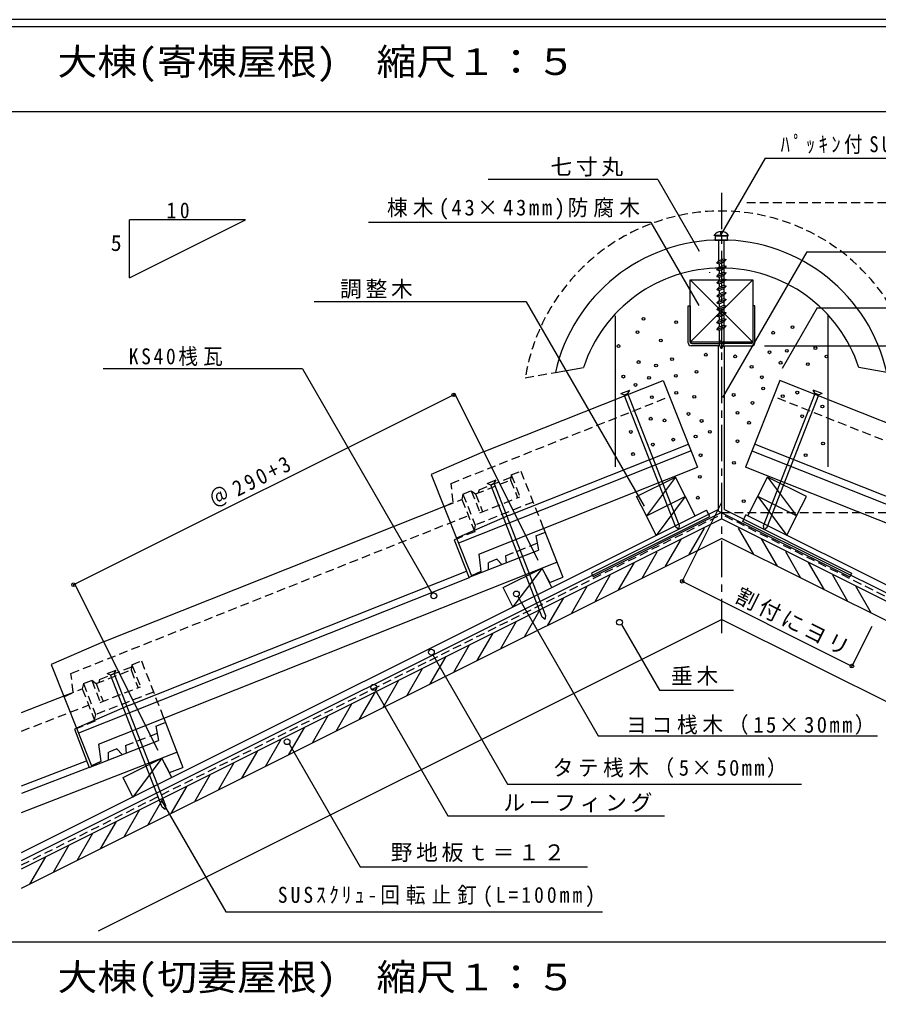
# Model space of a CAD drawing. Units: millimetres, scale not verified. Extents: x -2052 to 1987, y -1380 to 1404.
# Drawn here: x 993 to 1586, y -704 to -30 of the extents above; entities that cross this region are included whole.
import ezdxf
from ezdxf.enums import TextEntityAlignment as Align

# ---------------------------------------------------------------- set-up
doc = ezdxf.new("R2010")
doc.units = ezdxf.units.MM
doc.header["$LTSCALE"] = 5
doc.header["$PDMODE"] = 32
doc.header["$PDSIZE"] = 2.5
doc.linetypes.add('CHAIN1', pattern=[8, 5, -1, 1, -1])
doc.linetypes.add('DASHED1', pattern=[1.8, 1.2, -0.6])
doc.layers.add('A-F_ﾚｲﾔ-175', color=7, linetype='Continuous')
doc.styles.add('ＭＳ ゴシック', font='')
doc.styles.get('ＭＳ ゴシック').set_extended_font_data('MS Gothic')

msp = doc.modelspace()

# ---------------------------------------------------------------- linework, layer by layer
at = {"layer": 'A-F_ﾚｲﾔ-175'}
for p, q in [((1986.977, -29.839), (-3.023, -29.839)), ((1507.42, -125.401), (1477.095, -177.926)), ((1507.42, -125.401), (1716.553, -125.401)), ((1433.396, -140.13), (1316.35, -140.13)), ((1433.396, -140.13), (1461.917, -189.528)), ((1069.042, -207.871), (1069.042, -167.871)), ((1428.525, -169.752), (1233.884, -169.752)), ((1428.525, -169.752), (1461.576, -226.999)), ((1477.125, -178.772), (1472.107, -178.772)), ((1475.405, -179.156), (1475.405, -178.772)), ((1475.405, -196.139), (1475.405, -181.879)), ((1477.125, -178.772), (1482.141, -178.772)), ((1478.844, -179.156), (1478.844, -178.772)), ((1478.844, -181.879), (1478.844, -194.887)), ((1474.009, -197.791), (1480.595, -195.395)), ((1536.04, -190.077), (1478.021, -290.568)), ((1479.021, -197.111), (1480.595, -195.395)), ((1536.04, -190.077), (1815.461, -190.077)), ((1474.009, -197.791), (1475.582, -196.075)), ((1474.009, -197.791), (1475.582, -198.363)), ((1474.009, -202.367), (1480.595, -199.971)), ((1474.009, -202.367), (1475.582, -200.651)), ((1475.582, -198.363), (1479.021, -197.111)), ((1475.582, -198.363), (1475.582, -200.651)), ((1475.582, -202.94), (1479.021, -201.687)), ((1479.021, -197.111), (1479.021, -199.399)), ((1479.021, -201.687), (1480.595, -199.971)), ((1479.021, -201.687), (1479.021, -203.976)), ((1474.009, -202.367), (1475.582, -202.94)), ((1474.009, -206.944), (1480.595, -204.547)), ((1474.009, -206.944), (1475.582, -205.227)), ((1474.009, -206.944), (1475.582, -207.516)), ((1475.582, -202.939), (1475.582, -205.227)), ((1475.582, -207.516), (1479.021, -206.263)), ((1475.582, -207.515), (1475.582, -209.804)), ((1479.021, -206.263), (1480.595, -204.547)), ((1479.021, -206.263), (1479.021, -208.552)), ((1474.009, -211.52), (1480.595, -209.124)), ((1474.009, -211.52), (1475.582, -209.804)), ((1474.009, -211.52), (1475.582, -212.092)), ((1474.009, -216.096), (1480.594, -213.7)), ((1474.009, -216.096), (1475.582, -214.38)), ((1475.582, -212.092), (1479.021, -210.84)), ((1475.582, -216.668), (1479.021, -215.416)), ((1479.021, -210.84), (1480.595, -209.124)), ((1479.021, -215.416), (1480.594, -213.7)), ((1474.009, -216.096), (1475.582, -216.668)), ((1474.009, -220.673), (1480.594, -218.276)), ((1474.009, -220.673), (1475.582, -218.956)), ((1474.009, -220.673), (1475.582, -221.245)), ((1475.582, -221.245), (1479.021, -219.993)), ((1479.021, -219.993), (1480.594, -218.276)), ((1342.62, -224.537), (1196.341, -224.537)), ((1342.62, -224.537), (1423.954, -365.41)), ((1455.802, -227.321), (1455.802, -252.321)), ((1455.802, -227.321), (1455.802, -252.321)), ((1474.008, -229.826), (1480.594, -227.429)), ((1474.008, -229.826), (1475.582, -228.11)), ((1474.009, -225.25), (1480.594, -222.853)), ((1474.009, -225.25), (1475.582, -223.533)), ((1474.009, -225.25), (1475.582, -225.821)), ((1475.582, -225.821), (1479.021, -224.569)), ((1475.582, -230.398), (1479.021, -229.145)), ((1479.021, -224.569), (1480.594, -222.853)), ((1479.021, -229.145), (1480.594, -227.429)), ((1498.802, -227.321), (1498.802, -252.321)), ((1498.802, -227.321), (1498.802, -252.321)), ((1543.214, -228.743), (1519.055, -270.587)), ((1543.214, -228.743), (1840.875, -228.743)), ((1474.008, -229.826), (1475.582, -230.398)), ((1474.008, -234.402), (1480.594, -232.006)), ((1474.008, -234.402), (1475.582, -232.686)), ((1474.008, -234.402), (1475.582, -234.974)), ((1475.582, -234.974), (1479.021, -233.722)), ((1475.582, -234.975), (1475.582, -237.263)), ((1479.021, -233.722), (1480.594, -232.006)), ((1479.021, -233.722), (1479.021, -236.011)), ((1474.008, -238.979), (1480.594, -236.583)), ((1474.008, -238.979), (1475.582, -237.263)), ((1474.008, -238.979), (1475.582, -239.551)), ((1474.008, -243.556), (1480.594, -241.16)), ((1474.008, -243.556), (1475.582, -241.84)), ((1475.582, -239.551), (1479.021, -238.299)), ((1475.582, -239.552), (1475.582, -241.84)), ((1479.021, -238.299), (1480.594, -236.583)), ((1479.021, -238.299), (1479.021, -240.588)), ((1479.021, -242.876), (1480.594, -241.16)), ((1474.008, -243.556), (1475.582, -244.128)), ((1475.582, -244.128), (1479.021, -242.876)), ((1475.582, -244.128), (1475.582, -254.021)), ((1479.021, -242.876), (1479.021, -254.022)), ((1498.802, -252.321), (1455.802, -252.321)), ((1477.302, -256.879), (1475.582, -254.021)), ((1477.302, -256.879), (1479.021, -254.022)), ((1188.483, -270.74), (1050.936, -270.74)), ((1188.483, -270.74), (1277.87, -425.564)), ((1293.584, -288.176), (1031.517, -419.209)), ((1350.965, -402.94), (1293.584, -288.176)), ((1407.788, -287.781), (1414.021, -285.359)), ((1407.788, -287.781), (1410.276, -288.628)), ((1410.276, -288.628), (1412.781, -287.655)), ((1445.771, -379.988), (1410.276, -288.628)), ((1412.781, -287.655), (1414.021, -285.359)), ((1508.832, -379.988), (1544.328, -288.628)), ((1508.832, -379.988), (1544.328, -288.628)), ((1546.816, -287.781), (1540.583, -285.359)), ((1541.823, -287.655), (1540.583, -285.359)), ((1546.816, -287.781), (1540.583, -285.359)), ((1541.823, -287.655), (1540.583, -285.359)), ((1544.328, -288.628), (1541.823, -287.655)), ((1544.328, -288.628), (1541.823, -287.655)), ((1546.816, -287.781), (1544.328, -288.628)), ((1546.816, -287.781), (1544.328, -288.628)), ((1315.664, -349.796), (1321.897, -347.375)), ((1315.664, -349.796), (1318.152, -350.643)), ((1318.152, -350.643), (1320.658, -349.67)), ((1353.648, -442.003), (1318.152, -350.643)), ((1320.658, -349.67), (1321.897, -347.375)), ((1477.302, -363.003), (1450.179, -417.247)), ((1447.832, -381.583), (1445.771, -379.988)), ((1455.035, -398.787), (1465.514, -380.636)), ((1499.568, -398.787), (1489.089, -380.636)), ((1506.772, -381.583), (1508.832, -379.988)), ((1506.772, -381.583), (1508.832, -379.988)), ((1438.802, -406.904), (1449.692, -388.043)), ((1515.802, -406.904), (1504.912, -388.043)), ((1422.569, -415.021), (1433.048, -396.869)), ((1532.035, -415.021), (1521.555, -396.869)), ((1406.335, -423.137), (1417.225, -404.275)), ((1548.268, -423.137), (1537.379, -404.275)), ((1390.102, -431.254), (1400.581, -413.103)), ((1450.179, -417.247), (1567.223, -475.769)), ((1564.501, -431.254), (1554.022, -413.103)), ((1566.497, -412.8), (1565.85, -414.095)), ((1088.899, -533.972), (1031.517, -419.209)), ((1373.869, -439.37), (1384.758, -420.509)), ((1580.735, -439.37), (1569.845, -420.509)), ((1357.636, -447.487), (1368.525, -428.626)), ((1341.403, -455.604), (1352.292, -436.743)), ((1325.169, -463.72), (1336.059, -444.859)), ((1355.708, -443.598), (1353.648, -442.003)), ((1580.911, -448.393), (1567.223, -475.769)), ((1308.936, -471.837), (1319.825, -452.975)), ((1292.703, -479.953), (1303.593, -461.092)), ((1276.47, -488.07), (1287.359, -469.209)), ((1278.218, -467.934), (1329.678, -557.064)), ((1053.637, -480.909), (1059.87, -478.487)), ((1058.63, -480.783), (1059.87, -478.487)), ((1260.237, -496.186), (1271.126, -477.325)), ((1053.637, -480.909), (1056.125, -481.756)), ((1056.125, -481.756), (1058.63, -480.783)), ((1091.62, -573.116), (1056.125, -481.756)), ((1244.004, -504.303), (1254.893, -485.442)), ((1238.459, -492.176), (1288.604, -579.03)), ((1227.77, -512.42), (1238.66, -493.558)), ((1211.538, -520.536), (1222.426, -501.675)), ((1195.304, -528.653), (1206.194, -509.791)), ((1179.071, -536.769), (1189.961, -517.908)), ((1162.838, -544.886), (1173.727, -526.025)), ((1179.177, -529.326), (1228.197, -614.232)), ((1146.605, -553.003), (1157.494, -534.142)), ((1130.372, -561.119), (1141.261, -542.258)), ((1114.139, -569.236), (1125.028, -550.374)), ((1097.906, -577.352), (1108.795, -558.491)), ((1329.678, -557.064), (1532.476, -557.064)), ((1081.672, -585.469), (1092.562, -566.608)), ((1093.681, -574.71), (1091.62, -573.116)), ((1065.439, -593.585), (1076.328, -574.724)), ((1288.604, -579.03), (1437.931, -579.03)), ((1049.206, -601.702), (1060.096, -582.84)), ((1032.973, -609.819), (1043.863, -590.957)), ((1016.74, -617.935), (1027.629, -599.074)), ((1000.507, -626.052), (1011.396, -607.19)), ((1228.197, -614.232), (1384.874, -614.232))]:
    msp.add_line(p, q, dxfattribs=at)
at = {"layer": 'A-F_ﾚｲﾔ-175', "color": 2}
for p, q in [((1981.977, -34.839), (1.978, -34.839)), ((1455.802, -252.321), (1498.802, -209.321)), ((1455.802, -209.321), (1498.802, -252.321)), ((1455.802, -227.321), (1455.802, -252.321)), ((1498.802, -227.321), (1498.802, -252.321)), ((1403.915, -234.097), (1403.915, -338.298)), ((1550.689, -234.097), (1550.689, -338.298)), ((1475.302, -254.821), (1456.302, -254.821)), ((1456.803, -253.321), (1477.302, -253.321)), ((1475.302, -368.82), (1475.302, -254.821)), ((1497.801, -253.321), (1477.302, -253.321)), ((1477.302, -254.821), (1498.301, -254.821)), ((1479.302, -367.832), (1479.302, -254.821)), ((1475.301, -367.832), (1387.558, -411.703)), ((1477.302, -369.821), (1388.753, -414.095)), ((1475.302, -368.82), (1565.85, -414.095)), ((1479.302, -367.832), (1567.045, -411.703)), ((1387.558, -411.703), (1388.753, -414.095)), ((1567.045, -411.703), (1565.85, -414.095))]:
    msp.add_line(p, q, dxfattribs=at)
at = {"layer": 'A-F_ﾚｲﾔ-175', "color": 4}
for p, q in [((1981.977, -93.557), (1.978, -93.557)), ((1468.991, -204.08), (1468.991, -204.58)), ((1418.802, -358.776), (1445.635, -345.36)), ((1445.636, -345.36), (1425.511, -372.193)), ((1459.051, -372.193), (1445.635, -345.36)), ((1495.553, -372.193), (1508.969, -345.36)), ((1495.553, -372.193), (1508.969, -345.36)), ((1508.968, -345.36), (1529.092, -372.193)), ((1508.968, -345.36), (1529.092, -372.193)), ((1535.801, -358.776), (1508.969, -345.36)), ((1535.801, -358.776), (1508.969, -345.36)), ((1425.511, -372.193), (1418.802, -358.776)), ((1425.51, -372.193), (1452.343, -358.776)), ((1452.343, -358.776), (1432.219, -385.609)), ((1502.26, -358.776), (1522.385, -385.609)), ((1529.094, -372.193), (1502.26, -358.776)), ((1502.26, -358.776), (1522.385, -385.609)), ((1529.094, -372.193), (1502.26, -358.776)), ((1529.092, -372.193), (1535.801, -358.776)), ((1529.092, -372.193), (1535.801, -358.776)), ((994.663, -604.322), (1467.022, -368.143)), ((1469.258, -372.615), (1467.022, -368.143)), ((994.663, -609.912), (1469.258, -372.615)), ((994.663, -615.557), (1477.302, -374.237)), ((1432.219, -385.609), (1425.51, -372.193)), ((1959.94, -615.557), (1477.302, -374.237)), ((1491.942, -375.913), (1494.178, -371.441)), ((1959.94, -609.912), (1491.942, -375.913)), ((1959.94, -604.322), (1494.178, -371.441)), ((1522.385, -385.609), (1529.094, -372.193)), ((1522.385, -385.609), (1529.094, -372.193)), ((994.663, -628.973), (1477.302, -387.654)), ((1959.94, -628.973), (1477.302, -387.654)), ((1326.716, -421.525), (1353.549, -408.108)), ((1353.549, -408.108), (1333.425, -434.941)), ((1360.257, -421.525), (1353.549, -408.108)), ((1333.425, -434.941), (1326.716, -421.525)), ((1047.677, -658.368), (1477.302, -443.556)), ((1863.848, -636.829), (1477.302, -443.556)), ((1981.977, -666.159), (1.978, -666.159))]:
    msp.add_line(p, q, dxfattribs=at)
at = {"layer": 'A-F_ﾚｲﾔ-175', "linetype": 'CHAIN1'}
msp.add_line((1477.302, -149.422), (1477.302, -452.963), dxfattribs=at)
at = {"layer": 'A-F_ﾚｲﾔ-175', "linetype": 'DASHED1'}
for p, q in [((1494.802, -155.921), (1852.349, -155.921)), ((1342.031, -276.878), (1362.795, -273.218)), ((1332.316, -343.875), (1331.831, -347.457)), ((1332.316, -343.875), (1338.908, -341.256)), ((1332.316, -343.875), (1338.337, -359.03)), ((1338.908, -341.256), (1354.537, -380.596)), ((1307.754, -357.022), (1331.831, -347.457)), ((1310.156, -354.132), (1332.23, -345.361)), ((1331.831, -347.457), (1336.689, -359.685)), ((1298.97, -357.123), (1298.278, -360.787)), ((1298.97, -357.123), (1304.737, -354.832)), ((1298.97, -357.123), (1307.461, -378.498)), ((1304.737, -354.832), (1307.754, -357.022)), ((1304.737, -354.832), (1310.758, -369.987)), ((1307.754, -357.022), (1312.612, -369.25)), ((1310.156, -354.132), (1309.583, -356.295)), ((1286.9, -365.307), (1298.278, -360.787)), ((1298.278, -360.787), (1307.148, -383.111)), ((1347.399, -362.631), (1307.461, -378.498)), ((1310.758, -369.987), (1338.337, -359.03)), ((1477.302, -369.821), (1852.349, -369.821)), ((1307.148, -383.111), (1295.769, -387.632)), ((1307.461, -378.498), (1306.716, -382.022)), ((1046.097, -487.751), (1070.245, -478.368)), ((1048.52, -484.879), (1070.661, -476.276)), ((1070.758, -474.791), (1070.245, -478.368)), ((1070.245, -478.368), (1075.01, -490.634)), ((1070.758, -474.791), (1077.369, -472.222)), ((1070.758, -474.791), (1076.664, -489.991)), ((1077.369, -472.222), (1092.699, -511.68)), ((1037.311, -487.785), (1043.096, -485.538)), ((1043.096, -485.538), (1046.097, -487.751)), ((1043.096, -485.538), (1049.002, -500.738)), ((1048.52, -484.879), (1047.931, -487.037)), ((1025.181, -495.878), (1036.593, -491.443)), ((1037.311, -487.785), (1036.593, -491.443)), ((1036.593, -491.443), (1045.292, -513.836)), ((1037.311, -487.785), (1045.641, -509.224)), ((1046.097, -487.751), (1050.862, -500.016)), ((1049.002, -500.738), (1076.664, -489.991)), ((1085.698, -493.66), (1045.641, -509.224)), ((1045.641, -509.224), (1044.868, -512.744)), ((1045.292, -513.836), (1033.88, -518.269))]:
    msp.add_line(p, q, dxfattribs=at)
at = {"layer": 'A-F_ﾚｲﾔ-175', "color": 3}
for p, q in [((1362.795, -273.218), (1382.079, -269.818)), ((1591.267, -273.218), (1571.983, -269.818)), ((1517.513, -278.672), (1493.866, -338.502)), ((1640.876, -327.682), (1517.513, -278.672)), ((1331.17, -371.584), (1454.454, -322.604)), ((1623.433, -371.584), (1500.15, -322.604)), ((1313.728, -327.682), (1277.148, -343.669)), ((1456.273, -327.206), (1295.919, -390.915)), ((1498.331, -327.206), (1658.685, -390.915)), ((1277.148, -343.669), (1304.889, -413.491)), ((1309.879, -398.438), (1460.738, -338.502)), ((1644.725, -398.438), (1493.866, -338.502)), ((1051.682, -458.757), (1286.9, -365.307)), ((1331.17, -371.584), (1294.59, -387.569)), ((1349.229, -385.994), (1355.84, -383.424)), ((1354.537, -380.596), (1367.977, -414.424)), ((1349.229, -385.994), (1351.16, -395.862)), ((1303.299, -414.456), (1351.16, -395.862)), ((1047.832, -529.513), (1363.824, -403.972)), ((1069.123, -502.658), (1301.554, -410.316)), ((1358.913, -418.026), (1353.525, -408.063)), ((1303.381, -414.915), (1033.872, -521.99)), ((1358.913, -418.026), (1367.977, -414.424)), ((1051.682, -458.757), (1015.102, -474.743)), ((1015.102, -474.743), (1042.842, -544.566)), ((994.663, -507.734), (1025.181, -495.878)), ((1069.123, -502.658), (1032.543, -518.644)), ((1092.699, -511.68), (1105.882, -545.607)), ((1087.214, -517.146), (1093.824, -514.577)), ((1087.214, -517.146), (1089.145, -527.014)), ((1041.284, -545.608), (1089.145, -527.014)), ((994.663, -576.753), (1101.808, -535.124)), ((1096.791, -549.142), (1091.479, -539.138)), ((994.663, -558.412), (1039.492, -540.995)), ((1041.284, -545.608), (994.663, -563.721)), ((1096.791, -549.142), (1105.882, -545.607))]:
    msp.add_line(p, q, dxfattribs=at)
at = {"layer": 'A-F_ﾚｲﾔ-175', "color": 4, "linetype": 'DASHED1'}
for p, q in [((1290.804, -349.703), (1441.501, -289.832)), ((1663.8, -349.703), (1513.103, -289.832)), ((1292.362, -362.752), (1290.804, -349.703)), ((1285.936, -365.789), (1292.362, -362.752)), ((1328.261, -399.705), (1350.287, -390.955)), ((1316.612, -409.659), (1316.639, -404.323)), ((1328.261, -399.705), (1328.852, -404.795)), ((1023.89, -496.864), (1030.316, -493.827)), ((994.663, -520.608), (1040.939, -502.629)), ((1066.279, -530.588), (1088.37, -522.005)), ((1066.279, -530.588), (1066.832, -535.684)), ((1054.554, -540.453), (1054.622, -535.118))]:
    msp.add_line(p, q, dxfattribs=at)
at = {"layer": 'A-F_ﾚｲﾔ-175', "color": 6, "linetype": 'DASHED1'}
for p in [(994.663, -612.908), (1959.94, -612.908)]:
    msp.add_line(p, (1477.302, -371.054), dxfattribs=at)
at = {"layer": 'A-F_ﾚｲﾔ-175'}
for points in [[(1069.042, -207.871), (1149.042, -167.871), (1069.042, -167.871)], [(1476.624, -176.12), (1476.624, -177.918), (1477.58, -177.918), (1477.58, -176.15)], [(1475.582, -196.075), (1479.021, -194.823), (1480.595, -195.395)], [(1475.582, -200.651), (1479.021, -199.399), (1480.595, -199.971)], [(1475.582, -205.227), (1479.021, -203.976), (1480.595, -204.547)], [(1475.582, -209.804), (1479.021, -208.552), (1480.595, -209.124)], [(1475.582, -212.092), (1475.582, -214.38), (1479.021, -213.128)], [(1479.021, -210.84), (1479.021, -213.128), (1480.594, -213.7)], [(1479.021, -215.416), (1479.021, -217.705), (1480.594, -218.276)], [(1475.582, -216.668), (1475.582, -218.956), (1479.021, -217.705)], [(1475.582, -221.245), (1475.582, -223.533), (1479.021, -222.281)], [(1479.021, -219.993), (1479.021, -222.281), (1480.594, -222.853)], [(1475.582, -225.821), (1475.582, -228.11), (1479.021, -226.857)], [(1479.021, -224.569), (1479.021, -226.857), (1480.594, -227.429)], [(1479.021, -229.145), (1479.021, -231.434), (1480.594, -232.006)], [(1475.582, -230.398), (1475.582, -232.686), (1479.021, -231.434)], [(1475.582, -237.263), (1479.021, -236.011), (1480.594, -236.583)], [(1475.582, -241.84), (1479.021, -240.588), (1480.594, -241.16)], [(1506.893, -254.821), (1739.819, -254.821), (1739.819, -369.821)], [(1447.832, -381.583), (1448.276, -379.014), (1412.781, -287.655)], [(1506.772, -381.583), (1506.327, -379.014), (1541.823, -287.655)], [(1506.772, -381.583), (1506.327, -379.014), (1541.823, -287.655)], [(1355.708, -443.598), (1356.153, -441.029), (1320.658, -349.67)], [(1336.771, -427.76), (1392.236, -523.827), (1584.942, -523.827)], [(1408.407, -446.952), (1434.651, -492.408), (1485.602, -492.408)], [(1093.681, -574.71), (1094.125, -572.141), (1058.63, -480.783)], [(1091.408, -568.913), (1135.503, -645.286), (1395.17, -645.286)]]:
    msp.add_lwpolyline(points, dxfattribs=at)
msp.add_lwpolyline([(1472.83, -179.156), (1472.83, -181.879), (1481.388, -181.879), (1481.388, -179.156)], close=True, dxfattribs=at)
at = {"layer": 'A-F_ﾚｲﾔ-175', "color": 2}
msp.add_lwpolyline([(1455.802, -252.321), (1455.802, -209.321), (1498.802, -209.321), (1498.802, -252.321)], close=True, dxfattribs=at)
for points in [[(1454.301, -252.821), (1454.301, -227.321), (1455.802, -227.321)], [(1500.302, -252.821), (1500.302, -227.321), (1498.802, -227.321)]]:
    msp.add_lwpolyline(points, dxfattribs=at)
at = {"layer": 'A-F_ﾚｲﾔ-175', "color": 3}
for points in [[(1313.728, -327.682), (1437.09, -278.672), (1460.738, -338.502)], [(1295.769, -387.632), (1292.982, -388.739), (1303.381, -414.915)], [(1309.879, -398.438), (1311.314, -410.455), (1304.889, -413.491)], [(1033.88, -518.269), (1031.084, -519.356), (1041.284, -545.608)], [(1047.832, -529.513), (1049.267, -541.53), (1042.842, -544.566)]]:
    msp.add_lwpolyline(points, dxfattribs=at)
at = {"layer": 'A-F_ﾚｲﾔ-175', "color": 4, "linetype": 'DASHED1'}
for points in [[(1030.316, -493.827), (1028.757, -480.778), (1302.709, -371.939)], [(1326.087, -405.894), (1322.405, -402.031), (1316.639, -404.323)], [(1064.058, -536.762), (1060.406, -532.871), (1054.622, -535.118)]]:
    msp.add_lwpolyline(points, dxfattribs=at)
at = {"layer": 'A-F_ﾚｲﾔ-175', "color": 4}
msp.add_lwpolyline([(1098.23, -552.637), (1091.522, -539.22), (1071.398, -566.053), (1064.689, -552.637), (1091.522, -539.22)], dxfattribs=at)
at = {"layer": 'A-F_ﾚｲﾔ-175'}
for centre, radius in [((1423.555, -236.256), 0.97), ((1445.982, -238.562), 0.97), ((1526.241, -241.985), 0.97), ((1419.356, -245.409), 0.97), ((1512.928, -245.789), 0.97), ((1406.261, -254.987), 0.97), ((1435.53, -251.149), 0.97), ((1542.05, -256.427), 0.97), ((1466.522, -261.004), 0.97), ((1486.682, -262.146), 0.97), ((1510.382, -259.306), 0.97), ((1522.377, -258.346), 0.97), ((1549.727, -262.184), 0.97), ((1420.175, -266.024), 0.97), ((1432.171, -268.423), 0.97), ((1443.207, -264.104), 0.97), ((1498.094, -269.372), 0.97), ((1518.059, -266.503), 0.97), ((1536.771, -267.463), 0.97), ((1409.62, -276.1), 0.97), ((1427.343, -276.98), 0.97), ((1445.778, -275.617), 0.97), ((1460.056, -272.796), 0.97), ((1505.104, -276.58), 0.97), ((1417.948, -281.855), 0.97), ((1429.245, -290.293), 0.97), ((1446.149, -287.337), 0.97), ((1458.561, -290.014), 0.97), ((1485.69, -288.727), 0.97), ((1506.063, -284.257), 0.97), ((1519.498, -289.535), 0.97), ((1529.574, -287.135), 0.97), ((1498.717, -294.275), 0.97), ((1546.848, -296.732), 0.97), ((1454.49, -301.87), 0.97), ((1488.31, -301.05), 0.97), ((1532.933, -303.449), 0.97), ((1428.484, -305.128), 0.97), ((1437.994, -306.269), 0.97), ((1463.607, -306.668), 0.97), ((1496.296, -307.875), 0.97), ((1414.791, -314.257), 0.97), ((1459.459, -317.409), 0.97), ((1469.214, -314.231), 0.97), ((1430.006, -323.005), 0.97), ((1444.08, -319.582), 0.97), ((1488.31, -320.723), 0.97), ((1547.328, -322.162), 0.97), ((1416.312, -329.472), 0.97), ((1462.929, -330.363), 0.97), ((1535.332, -330.319), 0.97), ((1485.911, -335.597), 0.97), ((1462.4, -345.193), 0.97), ((1460.96, -359.588), 0.97), ((1492.628, -361.987), 0.97), ((1335.872, -425.973), 2), ((1278.924, -427.264), 2), ((1406.988, -445.543), 2), ((1277.283, -466.166), 2), ((1237.56, -490.389), 2), ((1177.757, -527.917), 2)]:
    msp.add_circle(centre, radius, dxfattribs=at)
at = {"layer": 'A-F_ﾚｲﾔ-175', "linetype": 'DASHED1'}
msp.add_arc((1477.031, -298.618), 136.739, 9.14781, 170.8521, dxfattribs=at)
at = {"layer": 'A-F_ﾚｲﾔ-175', "color": 3}
for centre, radius, start, end in [((1477.031, -298.984), 117.105, 12.7106, 167.28931), ((1477.031, -301.19), 100, 18.28357, 161.71638)]:
    msp.add_arc(centre, radius, start, end, dxfattribs=at)
at = {"layer": 'A-F_ﾚｲﾔ-175'}
for centre, radius, start, end in [((1477.125, -182.106), 6.023, 33.59941, 146.40073), ((1471.583, -254.913), 6.047, 341.0211, 47.17526), ((1479.95, -253.85), 2.308, 120.37192, 183.02666)]:
    msp.add_arc(centre, radius, start, end, dxfattribs=at)
at = {"layer": 'A-F_ﾚｲﾔ-175', "color": 2}
for centre, radius, start, end in [((1456.302, -252.821), 2, 180, 270), ((1456.803, -252.321), 1, 180, 270), ((1497.801, -252.321), 1, 270, 0), ((1498.301, -252.821), 2, 270, 0)]:
    msp.add_arc(centre, radius, start, end, dxfattribs=at)
at = {"layer": 'A-F_ﾚｲﾔ-175'}
for p in [(1292.646, -288.645), (1450.175, -417.244), (1030.578, -419.678), (1567.219, -475.766)]:
    msp.add_point(p, dxfattribs=at)

# ---------------------------------------------------------------- texts
at = {"layer": 'A-F_ﾚｲﾔ-175', "color": 2, "style": 'ＭＳ ゴシック', "width": 1.1}
for s, p in [('大棟(寄棟屋根)\u3000縮尺１：５', (1019.459, -73.557)), ('大棟(切妻屋根)\u3000縮尺１：５', (1019.459, -704.878))]:
    msp.add_text(s, height=18.33, dxfattribs=at).set_placement(p, align=Align.BOTTOM_LEFT)
at = {"layer": 'A-F_ﾚｲﾔ-175', "color": 3, "style": 'ＭＳ ゴシック'}
msp.add_text('5', height=11, dxfattribs=at).set_placement((1056.195, -192.729), align=Align.BOTTOM_LEFT)
at = {"layer": 'A-F_ﾚｲﾔ-175', "color": 3, "char_height": 11, "attachment_point": 7, "style": 'ＭＳ ゴシック'}
for s, insert in [('\\T1.37;\\W0.85;ﾊﾟｯｷﾝ付SUSﾋﾞｽ(L=75mm)', (1518.091, -124.24)), ('\\T1.17;七寸丸', (1359.352, -138.098)), ('\\T1.25;\\W0.95;棟木(43×43mm)防腐木', (1246.645, -167.889)), ('\\T1.36;\\W0.9;10', (1094.664, -167.072)), ('\\T1.17;調整木', (1214.315, -222.35)), ('\\T1.27;\\W0.9;KS40桟瓦', (1068.594, -268.8)), ('\\T1.17;垂木', (1442.445, -489.24)), ('\\T1.23;\\W0.95;ヨコ桟木（15×30mm）', (1411.568, -523.108)), ('\\T1.22;\\W0.95;タテ桟木（5×50mm）', (1360.882, -552.762)), ('\\T1.17;ルーフィング', (1326.896, -576.51)), ('\\T1.17;野地板ｔ＝１２', (1249.221, -610.934)), ('\\T1.31;\\W0.9;SUSｽｸﾘｭ-回転止釘(L=100mm)', (1171.363, -641.949))]:
    msp.add_mtext(s, dxfattribs=dict(at, insert=insert))
for s, insert, rotation in [('\\T1.32;\\W0.9;＠290+3', (1128.185, -367.96), 26.565), ('\\T1.17;割付にヨリ', (1485.218, -431.971), 333.434)]:
    msp.add_mtext(s, dxfattribs=dict(at, insert=insert, rotation=rotation))

doc.saveas('drawing.dxf')
